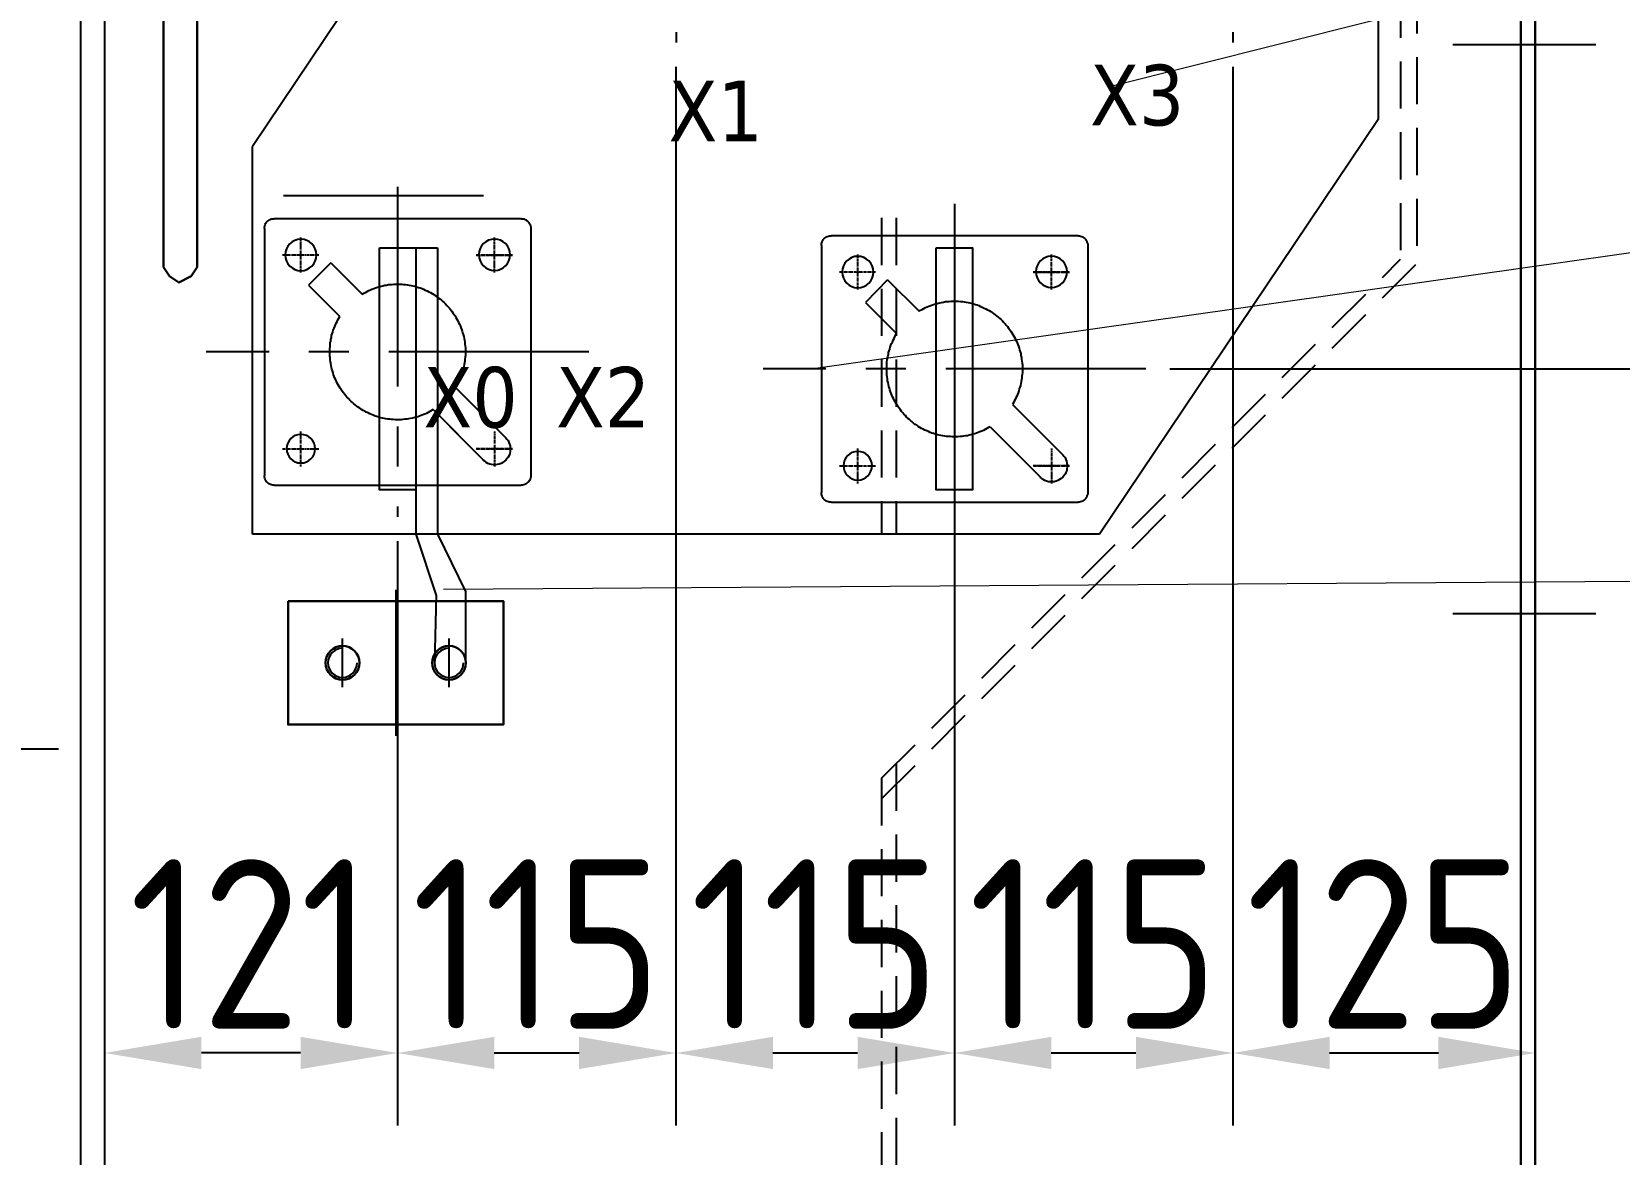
# Model space of a CAD drawing. Header units: millimetres. Extents: x 116956 to 138384, y -169944 to -162492.
# Drawn here: x 119063 to 119719, y -166630 to -166166 of the extents above; entities that cross this region are included whole.
import ezdxf

# ---------------------------------------------------------------- set-up
doc = ezdxf.new("R2010")
doc.units = ezdxf.units.MM
doc.header["$LTSCALE"] = 13
doc.linetypes.add('CENTERX2', pattern=[101.6, 63.5, -12.7, 12.7, -12.7])
doc.linetypes.add('DASHED', pattern=[0.75, 0.5, -0.25])
for name, color, linetype in [('1', 4, 'Continuous'), ('2细线层', 4, 'Continuous'), ('4虚线层', 6, 'DASHED'), ('粗实线', 4, 'Continuous')]:
    doc.layers.add(name, color=color, linetype=linetype)
doc.layers.add('标注、文本', color=3, linetype='Continuous', lineweight=25)
doc.layers.add('铁心', color=3, linetype='Continuous', lineweight=0)
doc.styles.get("Standard").update_dxf_attribs({"font": 'gbenor.shx', "bigfont": 'gbcbig.shx'})
doc.styles.add('Tahoma$001', font='tahoma.ttf', dxfattribs={"height": 2.159784})
doc.dimstyles.new('1-15', dxfattribs={"dimscale": 20, "dimtxt": 3.5, "dimasz": 2, "dimexe": 1.5, "dimexo": 0.5, "dimgap": 0.5, "dimtad": 1, "dimtoh": 1, "dimdec": 1, "dimdsep": 46, "dimtxsty": 'Standard', "dimcen": 2.5, "dimclrd": 3, "dimclre": 3, "dimclrt": 3, "dimadec": 0, "dimazin": 2, "dimtfac": 1, "dimtdec": 1, "dimtmove": 0, "dimatfit": 2, "dimfxl": 1, "dimarcsym": 0})

# ---------------------------------------------------------------- blocks, each defined once
blk = doc.blocks.new('A$C5EF15113')
at = {"layer": '1', "color": 1, "linetype": 'CENTERX2', "lineweight": -3, "ltscale": 0.1}
for p, q in [((79.01, 136.41), (79.01, 0)), ((0, 68.21), (158.03, 68.21))]:
    blk.add_line(p, q, dxfattribs=at)
at = {"layer": '2细线层'}
for points in [[(27.95, 123.16), (27.37, 123.16), (26.88, 123.07), (26.39, 122.87), (25.91, 122.68), (25.52, 122.38), (25.13, 121.99), (24.74, 121.6), (24.45, 121.21), (24.25, 120.73), (24.06, 120.24), (23.96, 119.75), (23.96, 119.17)], [(23.96, 119.17), (23.96, 17.15)], [(27.95, 123.16), (129.98, 123.16)], [(133.97, 119.17), (133.97, 119.75), (133.87, 120.24), (133.68, 120.73), (133.48, 121.21), (133.19, 121.6), (132.8, 121.99), (132.41, 122.38), (132.02, 122.68), (131.53, 122.87), (131.05, 123.07), (130.56, 123.16), (129.98, 123.16)], [(133.97, 119.17), (133.97, 17.15)], [(38.96, 114.59), (38.96, 115.46)], [(38.96, 114.59), (38.96, 115.46)], [(38.96, 114.1), (38.96, 114.3)], [(38.96, 114.1), (38.96, 114.3)], [(38.96, 112.64), (38.96, 113.81)], [(38.96, 112.64), (38.96, 113.81)], [(38.96, 112.05), (38.96, 112.35)], [(38.96, 112.05), (38.96, 112.35)], [(38.96, 110.59), (38.96, 111.86)], [(38.96, 110.59), (38.96, 111.86)], [(118.96, 114.59), (118.96, 115.46)], [(118.96, 114.1), (118.96, 114.3)], [(118.96, 112.54), (118.96, 113.81)], [(118.96, 112.05), (118.96, 112.35)], [(118.96, 110.59), (118.96, 111.86)], [(32.53, 108.16), (31.46, 108.16)], [(31.56, 108.16), (32.63, 108.16)], [(33.02, 108.16), (32.73, 108.16)], [(32.83, 108.16), (33.12, 108.16)], [(34.48, 108.16), (33.22, 108.16)], [(33.31, 108.16), (34.58, 108.16)], [(34.97, 108.16), (34.77, 108.16)], [(34.87, 108.16), (35.07, 108.16)], [(36.53, 108.16), (35.26, 108.16)], [(35.36, 108.16), (36.63, 108.16)], [(37.02, 108.16), (36.72, 108.16)], [(36.82, 108.16), (37.11, 108.16)], [(37.31, 108.16), (38.58, 108.16)], [(38.48, 108.16), (37.31, 108.16)], [(38.96, 108.16), (38.77, 108.16)], [(38.87, 108.16), (39.06, 108.16)], [(38.96, 110.11), (38.96, 110.3)], [(38.96, 110.11), (38.96, 110.3)], [(38.96, 108.55), (38.96, 109.81)], [(38.96, 108.55), (38.96, 109.81)], [(38.96, 108.06), (38.96, 108.35)], [(38.96, 108.06), (38.96, 108.35)], [(38.96, 106.6), (38.96, 107.86)], [(38.96, 106.6), (38.96, 107.86)], [(38.96, 106.11), (38.96, 106.31)], [(38.96, 106.11), (38.96, 106.31)], [(38.96, 104.55), (38.96, 105.82)], [(38.96, 104.55), (38.96, 105.82)], [(40.52, 108.16), (39.26, 108.16)], [(39.35, 108.16), (40.62, 108.16)], [(41.01, 108.16), (40.72, 108.16)], [(40.82, 108.16), (41.11, 108.16)], [(42.47, 108.16), (41.3, 108.16)], [(41.4, 108.16), (42.57, 108.16)], [(43.06, 108.16), (42.77, 108.16)], [(42.86, 108.16), (43.15, 108.16)], [(44.52, 108.16), (43.25, 108.16)], [(43.35, 108.16), (44.62, 108.16)], [(44.81, 108.16), (45.1, 108.16)], [(45.01, 108.16), (44.81, 108.16)], [(46.37, 108.16), (45.3, 108.16)], [(45.4, 108.16), (46.47, 108.16)], [(106.59, 104.94), (93.63, 91.98)], [(106.59, 104.94), (115.75, 95.68)], [(111.56, 108.16), (112.63, 108.16)], [(112.92, 108.16), (113.12, 108.16)], [(113.41, 108.16), (114.68, 108.16)], [(114.87, 108.16), (115.16, 108.16)], [(115.46, 108.16), (116.63, 108.16)], [(116.92, 108.16), (117.21, 108.16)], [(117.41, 108.16), (118.67, 108.16)], [(118.96, 110.11), (118.96, 110.3)], [(118.96, 108.55), (118.96, 109.81)], [(118.96, 108.06), (118.96, 108.35)], [(118.96, 108.16), (119.16, 108.16)], [(118.96, 106.6), (118.96, 107.86)], [(118.96, 106.11), (118.96, 106.31)], [(118.96, 104.55), (118.96, 105.82)], [(119.45, 108.16), (120.62, 108.16)], [(120.91, 108.16), (121.21, 108.16)], [(121.4, 108.16), (122.67, 108.16)], [(122.96, 108.16), (123.15, 108.16)], [(123.45, 108.16), (124.71, 108.16)], [(124.91, 108.16), (125.2, 108.16)], [(125.4, 108.16), (126.47, 108.16)], [(38.96, 104.06), (38.96, 104.36)], [(38.96, 104.06), (38.96, 104.36)], [(38.96, 102.6), (38.96, 103.87)], [(38.96, 102.6), (38.96, 103.87)], [(38.96, 102.12), (38.96, 102.31)], [(38.96, 102.12), (38.96, 102.31)], [(38.96, 100.95), (38.96, 101.82)], [(38.96, 100.95), (38.96, 101.82)], [(118.96, 104.06), (118.96, 104.36)], [(118.96, 102.6), (118.96, 103.77)], [(118.96, 102.02), (118.96, 102.31)], [(118.96, 100.95), (118.96, 101.82)], [(93.63, 91.98), (92.95, 92.47), (92.27, 92.76), (91.58, 93.15), (90.9, 93.54), (90.22, 93.83), (89.54, 94.12), (88.76, 94.42), (88.08, 94.71), (87.3, 94.9), (86.52, 95.1), (85.74, 95.39), (85.06, 95.49), (84.28, 95.68), (83.5, 95.78), (82.72, 95.98), (81.94, 96.07), (81.16, 96.07), (80.38, 96.17), (79.6, 96.17), (78.82, 96.17), (78.04, 96.17), (77.26, 96.17), (76.48, 96.07), (75.7, 95.98), (74.92, 95.88), (74.14, 95.78), (73.36, 95.59), (72.68, 95.49), (71.9, 95.29), (71.12, 95.1), (70.34, 94.81), (69.66, 94.61), (68.88, 94.32), (68.2, 94.03), (67.52, 93.74), (66.74, 93.35), (66.05, 93.05), (65.37, 92.66), (64.69, 92.27), (64.01, 91.88), (63.42, 91.49), (62.74, 91.01), (62.16, 90.52), (61.47, 90.03), (60.89, 89.55), (60.3, 89.06), (59.72, 88.57), (59.14, 87.99), (58.65, 87.4), (58.06, 86.82), (57.58, 86.23), (57.09, 85.65), (56.6, 85.06), (56.11, 84.38), (55.72, 83.8), (55.24, 83.11), (54.85, 82.43), (54.46, 81.75), (54.07, 81.07), (53.78, 80.39), (53.39, 79.7), (53.09, 79.02), (52.8, 78.24), (52.51, 77.56), (52.31, 76.78), (52.12, 76), (51.83, 75.32), (51.63, 74.54), (51.53, 73.76), (51.34, 72.98), (51.24, 72.2), (51.15, 71.42), (51.05, 70.64), (50.95, 69.86), (50.95, 69.08), (50.95, 68.3), (50.95, 67.52), (50.95, 66.74), (51.05, 65.96), (51.15, 65.18), (51.15, 64.41), (51.34, 63.72), (51.44, 62.94), (51.63, 62.16), (51.73, 61.38), (52.02, 60.6), (52.22, 59.92), (52.41, 59.14), (52.7, 58.36), (53, 57.68), (53.29, 57), (53.58, 56.22), (53.97, 55.54), (54.26, 54.86), (54.65, 54.17), (55.04, 53.49)], [(115.75, 95.68), (102.89, 82.82)], [(64.3, 44.33), (64.98, 43.94), (65.66, 43.55), (66.35, 43.16), (67.03, 42.77), (67.71, 42.48), (68.49, 42.19), (69.17, 41.9), (69.95, 41.6), (70.63, 41.41), (71.41, 41.21), (72.19, 41.02), (72.87, 40.82), (73.65, 40.63), (74.43, 40.53), (75.21, 40.43), (75.99, 40.34), (76.77, 40.24), (77.55, 40.14), (78.33, 40.14), (79.11, 40.14), (79.89, 40.14), (80.67, 40.24), (81.45, 40.24), (82.23, 40.34), (83.01, 40.43), (83.79, 40.53), (84.57, 40.73), (85.25, 40.82), (86.03, 41.02), (86.81, 41.21), (87.59, 41.51), (88.27, 41.7), (89.05, 41.99), (89.73, 42.29), (90.41, 42.58), (91.19, 42.97), (91.88, 43.26), (92.56, 43.65), (93.24, 44.04), (93.92, 44.43), (94.51, 44.92), (95.19, 45.31), (95.87, 45.79), (96.46, 46.28), (97.04, 46.77), (97.63, 47.26), (98.21, 47.74), (98.79, 48.33), (99.28, 48.91), (99.87, 49.5), (100.35, 50.08), (100.84, 50.67), (101.33, 51.25), (101.82, 51.93), (102.2, 52.52), (102.69, 53.2), (103.08, 53.88), (103.47, 54.56), (103.86, 55.25), (104.15, 55.93), (104.54, 56.61), (104.84, 57.39), (105.13, 58.07), (105.42, 58.75), (105.62, 59.53), (105.81, 60.31), (106.1, 60.99), (106.3, 61.77), (106.39, 62.55), (106.59, 63.33), (106.69, 64.11), (106.78, 64.89), (106.88, 65.67), (106.98, 66.45), (106.98, 67.23), (106.98, 68.01), (106.98, 68.79), (106.98, 69.57), (106.88, 70.35), (106.88, 71.13), (106.78, 71.91), (106.59, 72.59), (106.49, 73.37), (106.3, 74.15), (106.2, 74.93), (106.01, 75.71), (105.71, 76.39), (105.52, 77.17), (105.23, 77.95), (104.93, 78.63), (104.64, 79.31), (104.35, 80.09), (103.96, 80.78), (103.67, 81.46), (103.28, 82.14), (102.89, 82.82)], [(55.04, 53.49), (34.29, 32.74)], [(48.32, 46.77), (44.81, 43.26)], [(64.3, 44.33), (43.45, 23.48)], [(38.96, 35.37), (38.96, 34.49)], [(38.96, 35.37), (38.96, 34.49)], [(38.96, 34.2), (38.96, 34)], [(38.96, 34.2), (38.96, 34)], [(38.96, 33.71), (38.96, 32.44)], [(38.96, 33.71), (38.96, 32.44)], [(57.48, 37.51), (52.02, 32.05)], [(118.96, 34.49), (118.96, 35.37)], [(118.96, 34), (118.96, 34.2)], [(118.96, 32.44), (118.96, 33.71)], [(32.53, 28.16), (31.46, 28.16)], [(31.56, 28.16), (32.63, 28.16)], [(34.29, 32.74), (33.8, 32.15), (33.31, 31.57), (33.02, 30.79), (32.73, 30.11), (32.53, 29.33), (32.44, 28.55), (32.44, 27.77), (32.53, 26.99), (32.63, 26.21), (32.92, 25.43), (33.31, 24.75), (33.8, 24.06), (34.29, 23.48), (34.87, 22.99), (35.55, 22.5), (36.24, 22.12), (37.02, 21.82), (37.8, 21.63), (38.58, 21.53), (39.35, 21.53), (40.13, 21.63), (40.91, 21.82), (41.69, 22.12), (42.38, 22.5), (42.96, 22.99), (43.64, 23.48)], [(33.02, 28.16), (32.73, 28.16)], [(32.83, 28.16), (33.12, 28.16)], [(34.48, 28.16), (33.22, 28.16)], [(33.31, 28.16), (34.58, 28.16)], [(34.97, 28.16), (34.77, 28.16)], [(34.87, 28.16), (35.07, 28.16)], [(36.53, 28.16), (35.26, 28.16)], [(35.36, 28.16), (36.63, 28.16)], [(37.02, 28.16), (36.72, 28.16)], [(36.82, 28.16), (37.11, 28.16)], [(37.31, 28.16), (38.58, 28.16)], [(38.48, 28.16), (37.31, 28.16)], [(38.96, 28.16), (38.77, 28.16)], [(38.87, 28.16), (39.06, 28.16)], [(38.96, 32.25), (38.96, 31.96)], [(38.96, 32.25), (38.96, 31.96)], [(38.96, 31.76), (38.96, 30.5)], [(38.96, 31.76), (38.96, 30.5)], [(38.96, 30.2), (38.96, 30.01)], [(38.96, 30.2), (38.96, 30.01)], [(38.96, 29.72), (38.96, 28.45)], [(38.96, 29.72), (38.96, 28.45)], [(38.96, 28.25), (38.96, 27.96)], [(38.96, 28.25), (38.96, 27.96)], [(38.96, 28.16), (39.06, 28.06)], [(38.96, 27.77), (38.96, 26.5)], [(38.96, 27.77), (38.96, 26.5)], [(40.52, 28.16), (39.26, 28.16)], [(39.35, 28.16), (40.62, 28.16)], [(41.01, 28.16), (40.72, 28.16)], [(40.82, 28.16), (41.11, 28.16)], [(42.47, 28.16), (41.3, 28.16)], [(41.4, 28.16), (42.57, 28.16)], [(43.06, 28.16), (42.77, 28.16)], [(42.86, 28.16), (43.15, 28.16)], [(44.52, 28.16), (43.25, 28.16)], [(43.35, 28.16), (44.62, 28.16)], [(44.81, 28.16), (45.1, 28.16)], [(45.01, 28.16), (44.81, 28.16)], [(46.37, 28.16), (45.3, 28.16)], [(45.4, 28.16), (46.47, 28.16)], [(111.56, 28.06), (112.63, 28.06)], [(112.92, 28.06), (113.12, 28.06)], [(113.41, 28.06), (114.68, 28.06)], [(114.87, 28.06), (115.16, 28.06)], [(115.46, 28.06), (116.63, 28.06)], [(116.92, 28.06), (117.21, 28.06)], [(117.41, 28.06), (118.67, 28.06)], [(118.96, 31.96), (118.96, 32.25)], [(118.96, 30.5), (118.96, 31.76)], [(118.96, 30.01), (118.96, 30.2)], [(118.96, 28.45), (118.96, 29.72)], [(118.96, 27.96), (118.96, 28.25)], [(118.96, 28.06), (119.16, 28.06)], [(118.96, 26.5), (118.96, 27.77)], [(119.45, 28.06), (120.62, 28.06)], [(120.91, 28.06), (121.21, 28.06)], [(121.4, 28.06), (122.67, 28.06)], [(122.96, 28.06), (123.15, 28.06)], [(123.45, 28.06), (124.71, 28.06)], [(124.91, 28.06), (125.2, 28.06)], [(125.4, 28.06), (126.47, 28.06)], [(38.96, 26.21), (38.96, 26.01)], [(38.96, 26.21), (38.96, 26.01)], [(38.96, 25.72), (38.96, 24.45)], [(38.96, 25.72), (38.96, 24.45)], [(38.96, 24.26), (38.96, 23.97)], [(38.96, 24.26), (38.96, 23.97)], [(38.96, 23.77), (38.96, 22.5)], [(38.96, 23.77), (38.96, 22.5)], [(38.96, 22.21), (38.96, 22.02)], [(38.96, 22.21), (38.96, 22.02)], [(38.96, 21.73), (38.96, 20.85)], [(38.96, 21.73), (38.96, 20.85)], [(118.96, 26.01), (118.96, 26.21)], [(118.96, 24.45), (118.96, 25.72)], [(118.96, 23.97), (118.96, 24.26)], [(118.96, 22.5), (118.96, 23.77)], [(118.96, 22.02), (118.96, 22.21)], [(118.96, 20.85), (118.96, 21.73)], [(23.96, 17.15), (23.96, 16.56), (24.06, 16.07), (24.25, 15.59), (24.45, 15.1), (24.74, 14.71), (25.13, 14.32), (25.52, 13.93), (25.91, 13.64), (26.39, 13.44), (26.88, 13.25), (27.37, 13.15), (27.95, 13.15)], [(129.98, 13.15), (27.95, 13.15)], [(129.98, 13.15), (130.56, 13.15), (131.05, 13.25), (131.53, 13.44), (132.02, 13.64), (132.41, 13.93), (132.8, 14.32), (133.19, 14.71), (133.48, 15.1), (133.68, 15.59), (133.87, 16.07), (133.97, 16.56), (133.97, 17.15)]]:
    blk.add_lwpolyline(points, dxfattribs=at)
for centre, radius in [((38.92, 108.3), 6.48), ((118.92, 108.21), 6.48), ((118.92, 28.21), 5.9)]:
    blk.add_circle(centre, radius, dxfattribs=at)
blk = doc.blocks.new('*D1143')
at = {"layer": 'Defpoints', "color": 0, "transparency": 16777216}
for p in [(119092.94, -166366.54), (119213.94, -166366.54), (119092.94, -166587.89)]:
    blk.add_point(p, dxfattribs=at)
at = {"layer": '标注、文本', "color": 3, "lineweight": -2, "transparency": 16777216}
for p, q in [((119092.94, -166376.54), (119092.94, -166617.89)), ((119213.94, -166376.54), (119213.94, -166617.89)), ((119173.94, -166587.89), (119132.94, -166587.89))]:
    blk.add_line(p, q, dxfattribs=at)
at = {"layer": '标注、文本', "color": 3, "transparency": 16777216}
for points in [[(119132.94, -166581.22), (119132.94, -166594.55), (119092.94, -166587.89)], [(119173.94, -166581.22), (119173.94, -166594.55), (119213.94, -166587.89)]]:
    blk.add_solid(points, dxfattribs=at)
at = {"layer": '标注、文本', "color": 3, "transparency": 16777216, "insert": (119153.44, -166542.89), "char_height": 70, "attachment_point": 5}
blk.add_mtext('121', dxfattribs=at)
blk = doc.blocks.new('*D1144')
at = {"layer": 'Defpoints', "color": 0, "transparency": 16777216}
for p in [(119328.99, -166170.58), (119213.94, -166366.54), (119328.99, -166587.89)]:
    blk.add_point(p, dxfattribs=at)
at = {"layer": '标注、文本', "color": 3, "lineweight": -2, "transparency": 16777216}
for p, q in [((119328.99, -166180.58), (119328.99, -166617.89)), ((119213.94, -166376.54), (119213.94, -166617.89)), ((119253.94, -166587.89), (119288.99, -166587.89))]:
    blk.add_line(p, q, dxfattribs=at)
at = {"layer": '标注、文本', "color": 3, "transparency": 16777216}
for points in [[(119253.94, -166581.22), (119253.94, -166594.55), (119213.94, -166587.89)], [(119288.99, -166581.22), (119288.99, -166594.55), (119328.99, -166587.89)]]:
    blk.add_solid(points, dxfattribs=at)
at = {"layer": '标注、文本', "color": 3, "transparency": 16777216, "insert": (119271.47, -166542.89), "char_height": 70, "attachment_point": 5}
blk.add_mtext('115', dxfattribs=at)
blk = doc.blocks.new('*D1145')
at = {"layer": 'Defpoints', "color": 0, "transparency": 16777216}
for p in [(119328.99, -166170.58), (119443.99, -166237.17), (119443.99, -166587.89)]:
    blk.add_point(p, dxfattribs=at)
at = {"layer": '标注、文本', "color": 3, "lineweight": -2, "transparency": 16777216}
for p, q in [((119328.99, -166180.58), (119328.99, -166617.89)), ((119443.99, -166247.17), (119443.99, -166617.89)), ((119368.99, -166587.89), (119403.99, -166587.89))]:
    blk.add_line(p, q, dxfattribs=at)
at = {"layer": '标注、文本', "color": 3, "transparency": 16777216}
for points in [[(119368.99, -166581.22), (119368.99, -166594.55), (119328.99, -166587.89)], [(119403.99, -166581.22), (119403.99, -166594.55), (119443.99, -166587.89)]]:
    blk.add_solid(points, dxfattribs=at)
at = {"layer": '标注、文本', "color": 3, "transparency": 16777216, "insert": (119386.49, -166542.89), "char_height": 70, "attachment_point": 5}
blk.add_mtext('115', dxfattribs=at)
blk = doc.blocks.new('*D1146')
at = {"layer": 'Defpoints', "color": 0, "transparency": 16777216}
for p in [(119558.99, -166170.58), (119443.99, -166237.17), (119558.99, -166587.89)]:
    blk.add_point(p, dxfattribs=at)
at = {"layer": '标注、文本', "color": 3, "lineweight": -2, "transparency": 16777216}
for p, q in [((119558.99, -166180.58), (119558.99, -166617.89)), ((119443.99, -166247.17), (119443.99, -166617.89)), ((119483.99, -166587.89), (119518.99, -166587.89))]:
    blk.add_line(p, q, dxfattribs=at)
at = {"layer": '标注、文本', "color": 3, "transparency": 16777216}
for points in [[(119483.99, -166581.22), (119483.99, -166594.55), (119443.99, -166587.89)], [(119518.99, -166581.22), (119518.99, -166594.55), (119558.99, -166587.89)]]:
    blk.add_solid(points, dxfattribs=at)
at = {"layer": '标注、文本', "color": 3, "transparency": 16777216, "insert": (119501.49, -166542.89), "char_height": 70, "attachment_point": 5}
blk.add_mtext('115', dxfattribs=at)
blk = doc.blocks.new('*D1147')
at = {"layer": 'Defpoints', "color": 0, "transparency": 16777216}
for p in [(119558.99, -166170.58), (119683.94, -166170.58), (119683.94, -166587.89)]:
    blk.add_point(p, dxfattribs=at)
at = {"layer": '标注、文本', "color": 3, "lineweight": -2, "transparency": 16777216}
for p, q in [((119558.99, -166180.58), (119558.99, -166617.89)), ((119683.94, -166180.58), (119683.94, -166617.89)), ((119598.99, -166587.89), (119643.94, -166587.89))]:
    blk.add_line(p, q, dxfattribs=at)
at = {"layer": '标注、文本', "color": 3, "transparency": 16777216}
for points in [[(119598.99, -166581.22), (119598.99, -166594.55), (119558.99, -166587.89)], [(119643.94, -166581.22), (119643.94, -166594.55), (119683.94, -166587.89)]]:
    blk.add_solid(points, dxfattribs=at)
at = {"layer": '标注、文本', "color": 3, "transparency": 16777216, "insert": (119621.47, -166542.89), "char_height": 70, "attachment_point": 5}
blk.add_mtext('125', dxfattribs=at)
blk = doc.blocks.new('*D1128')
at = {"layer": 'Defpoints', "color": 0, "transparency": 16777216}
for p in [(119523, -166305.37), (119523, -167087.33), (119828.47, -167087.33)]:
    blk.add_point(p, dxfattribs=at)
at = {"layer": '标注、文本', "color": 3, "lineweight": -2, "transparency": 16777216}
for p, q in [((119533, -166305.37), (119858.47, -166305.37)), ((119828.47, -166345.37), (119828.47, -167047.33)), ((119533, -167087.33), (119858.47, -167087.33))]:
    blk.add_line(p, q, dxfattribs=at)
at = {"layer": '标注、文本', "color": 3, "transparency": 16777216}
for points in [[(119821.81, -166345.37), (119835.14, -166345.37), (119828.47, -166305.37)], [(119821.81, -167047.33), (119835.14, -167047.33), (119828.47, -167087.33)]]:
    blk.add_solid(points, dxfattribs=at)
at = {"layer": '标注、文本', "color": 3, "transparency": 16777216, "insert": (119783.47, -166696.35), "char_height": 70, "attachment_point": 5, "rotation": 90}
blk.add_mtext('782', dxfattribs=at)
blk = doc.blocks.new('*D1129')
at = {"layer": 'Defpoints', "color": 0, "transparency": 16777216}
for p in [(119523, -166102.37), (119828.47, -166102.37), (119523, -166305.37)]:
    blk.add_point(p, dxfattribs=at)
at = {"layer": '标注、文本', "color": 3, "lineweight": -2, "transparency": 16777216}
for p, q in [((119533, -166102.37), (119858.47, -166102.37)), ((119828.47, -166265.37), (119828.47, -166142.37)), ((119533, -166305.37), (119858.47, -166305.37))]:
    blk.add_line(p, q, dxfattribs=at)
at = {"layer": '标注、文本', "color": 3, "transparency": 16777216}
for points in [[(119821.81, -166142.37), (119835.14, -166142.37), (119828.47, -166102.37)], [(119821.81, -166265.37), (119835.14, -166265.37), (119828.47, -166305.37)]]:
    blk.add_solid(points, dxfattribs=at)
at = {"layer": '标注、文本', "color": 3, "transparency": 16777216, "insert": (119783.47, -166203.87), "char_height": 70, "attachment_point": 5, "rotation": 90}
blk.add_mtext('203', dxfattribs=at)
blk = doc.blocks.new('*D1399')
at = {"layer": 'Defpoints', "color": 0, "transparency": 16777216}
for p in [(118993.94, -166155.42), (118908.94, -166237.53), (118993.94, -166462.24)]:
    blk.add_point(p, dxfattribs=at)
at = {"layer": '标注、文本', "color": 3, "lineweight": -2, "transparency": 16777216}
for p, q in [((118993.94, -166165.42), (118993.94, -166492.24)), ((118908.94, -166247.53), (118908.94, -166492.24)), ((118868.94, -166462.24), (118828.94, -166462.24)), ((118908.94, -166462.24), (118993.94, -166462.24)), ((119033.94, -166462.24), (119073.94, -166462.24))]:
    blk.add_line(p, q, dxfattribs=at)
at = {"layer": '标注、文本', "color": 3, "transparency": 16777216}
for points in [[(118868.94, -166455.57), (118868.94, -166468.9), (118908.94, -166462.24)], [(119033.94, -166455.57), (119033.94, -166468.9), (118993.94, -166462.24)]]:
    blk.add_solid(points, dxfattribs=at)
at = {"layer": '标注、文本', "color": 3, "transparency": 16777216, "insert": (118951.44, -166427.24), "char_height": 50, "attachment_point": 5}
blk.add_mtext('85', dxfattribs=at)
blk = doc.blocks.new('2556')
at = {"layer": '1', "color": 1, "linetype": 'CENTERX2', "lineweight": -3, "ltscale": 0.1}
for p, q in [((57895.69, -155396.43), (57895.69, -155671.43)), ((57815.83, -155455.09), (57975.54, -155455.09))]:
    blk.add_line(p, q, dxfattribs=at)
at = {"layer": '标注、文本'}
for p, q in [((57863.59, -155455.09), (57863.59, -155625.09)), ((57927.78, -155455.09), (57927.78, -155625.09)), ((57863.59, -155625.09), (57927.78, -155625.09)), ((57868.94, -155625.09), (57868.94, -155649.21)), ((57922.43, -155625.09), (57922.43, -155649.21)), ((57868.94, -155649.21), (57922.43, -155649.21)), ((57868.94, -155649.21), (57878.06, -155671.43)), ((57922.43, -155649.21), (57913.31, -155671.43)), ((57878.06, -155671.43), (57913.31, -155671.43))]:
    blk.add_line(p, q, dxfattribs=at)
for radius in [45.57, 32.09, 13.21]:
    blk.add_circle((57895.69, -155455.09), radius, dxfattribs=at)

msp = doc.modelspace()

# ---------------------------------------------------------------- linework, layer by layer
at = {"layer": '1', "color": 1, "linetype": 'CENTERX2', "lineweight": -3, "ltscale": 0.1}
for p, q in [((119708.942, -166171.532), (119649.942, -166171.532)), ((119166.906, -166233.772), (119259.552, -166233.772)), ((119213.229, -166396.635), (119213.229, -166456.91)), ((119708.942, -166406.532), (119649.942, -166406.532)), ((119191.229, -166436.78), (119191.229, -166416.764)), ((119235.229, -166436.78), (119235.229, -166416.764))]:
    msp.add_line(p, q, dxfattribs=at)
at = {"layer": '4虚线层', "ltscale": 3}
for p, q in [((119628.298, -166061.368), (119628.298, -166260.055)), ((119634.991, -166059.575), (119634.991, -166261.848)), ((119413.942, -166243.006), (119413.942, -166373.58)), ((119419.942, -166243.006), (119419.942, -166373.58)), ((119413.942, -166474.411), (119628.298, -166260.055)), ((119413.942, -166482.897), (119634.991, -166261.848)), ((119419.942, -166468.411), (119419.942, -166981.332)), ((119413.942, -166474.411), (119413.942, -166981.332))]:
    msp.add_line(p, q, dxfattribs=at)
at = {"layer": '标注、文本'}
for p, q in [((119082.942, -165373.305), (119082.942, -166981.332)), ((119092.942, -165373.305), (119092.942, -166981.332)), ((119268.991, -166042.375), (119153.991, -166213.58)), ((119618.991, -166042.375), (119618.991, -166202.375)), ((119618.991, -166202.375), (119503.991, -166373.58)), ((119153.991, -166373.58), (119153.991, -166213.58)), ((119221.491, -166255.375), (119230.453, -166255.375)), ((119230.453, -166255.375), (119230.453, -166373.58)), ((119221.491, -166355.375), (119221.491, -166373.58)), ((119503.991, -166373.58), (119153.991, -166373.58)), ((119221.491, -166373.58), (119229.877, -166398.985)), ((119230.453, -166373.58), (119242.01, -166397.289)), ((119229.877, -166398.985), (119229.229, -166426.772)), ((119242.01, -166397.289), (119242.01, -166428.509))]:
    msp.add_line(p, q, dxfattribs=at)
at = {"layer": '标注、文本', "color": 4, "lineweight": 30}
for points in [[(119131.202, -166263.299), (119131.202, -166108.359), (119128.662, -166104.549), (119123.582, -166102.009), (119119.772, -166104.549), (119117.232, -166108.359), (119119.772, -166113.439), (119123.582, -166115.979), (119128.662, -166113.439), (119131.202, -166108.359)], [(119117.232, -166108.359), (119117.232, -166263.299)], [(119117.232, -166263.299), (119119.772, -166267.109), (119123.582, -166269.649), (119128.662, -166267.109), (119131.202, -166263.299)]]:
    msp.add_lwpolyline(points, dxfattribs=at)
msp.add_lwpolyline([(119168.729, -166401.272), (119257.729, -166401.272), (119257.729, -166452.272), (119168.729, -166452.272)], close=True, dxfattribs=at)
for centre in [(119191.229, -166426.772), (119235.229, -166426.772)]:
    msp.add_circle(centre, 7, dxfattribs=at)
at = {"layer": '标注、文本'}
for centre in [(119191.229, -166426.772), (119235.229, -166426.772)]:
    msp.add_arc(centre, 6, 90, 0, dxfattribs=at)
at = {"layer": '粗实线', "lineweight": 30}
for p, q in [((119677.942, -166981.332), (119677.942, -165337.305)), ((119683.942, -166987.332), (119683.942, -165337.305))]:
    msp.add_line(p, q, dxfattribs=at)
at = {"layer": '粗实线'}
for points in [[(119206.491, -166255.375), (119221.491, -166255.375), (119221.491, -166355.375), (119206.491, -166355.375)], [(119436.491, -166255.375), (119451.491, -166255.375), (119451.491, -166355.375), (119436.491, -166355.375)]]:
    msp.add_lwpolyline(points, close=True, dxfattribs=at)
at = {"layer": '铁心'}
for points in [[(119507.477, -166188.895), (119935.949, -166081.276), (119935.949, -166081.276)], [(119384.645, -166305.375), (119932.195, -166227.774), (119932.195, -166227.774)], [(119233.013, -166396.281), (119929.745, -166391.675), (119929.745, -166391.675)]]:
    msp.add_lwpolyline(points, dxfattribs=at)

# ---------------------------------------------------------------- block references
at = {"layer": '标注、文本', "rotation": 10}
msp.add_blockref('2556', (34983.329, -23032.635), dxfattribs=at)
at = {"layer": '标注、文本', "xscale": -1}
for p in [(119408.004, -166170.58), (119638.004, -166170.58), (119292.955, -166366.537), (119523.004, -166373.58)]:
    msp.add_blockref('A$C5EF15113', p, dxfattribs=at)

# ---------------------------------------------------------------- texts
at = {"layer": '标注、文本', "style": 'Tahoma$001'}
for s, p in [('X3', (119499.993, -166204.785)), ('X1', (119325.897, -166211.362)), ('X0', (119224.653, -166329.563)), ('X2', (119279.408, -166329.574))]:
    msp.add_text(s, height=25, dxfattribs=at).set_placement(p)

# ---------------------------------------------------------------- dimensions: what is measured, and where the dimension line sits
at = {"layer": '标注、文本'}
for base, p2, picture, middle in [((119828.472, -166102.375), (119523.004, -166102.375), '*D1129', (119783.472, -166203.875)), ((119828.472, -167087.332), (119523.004, -167087.332), '*D1128', (119783.472, -166696.353))]:
    dim = msp.add_linear_dim(base=base, p1=(119523.004, -166305.375), p2=p2, angle=90, dimstyle='1-15', dxfattribs=at)
    dim.commit()
    dim.dimension.update_dxf_attribs({"geometry": picture, "text_midpoint": middle})
dim = msp.add_linear_dim(base=(118993.942, -166462.235), p1=(118908.942, -166237.529), p2=(118993.942, -166155.423), dimstyle='1-15', override={"dimtxt": 2.5}, dxfattribs=at)
dim.commit()
dim.dimension.update_dxf_attribs({"geometry": '*D1399', "text_midpoint": (118951.442, -166462.235), "dimtype": 160})
for base, p1, p2, picture, middle in [((119328.991, -166587.888), (119213.942, -166366.537), (119328.991, -166170.58), '*D1144', (119271.466, -166542.888)), ((119443.991, -166587.888), (119328.991, -166170.58), (119443.991, -166237.169), '*D1145', (119386.491, -166542.888)), ((119558.991, -166587.888), (119443.991, -166237.169), (119558.991, -166170.58), '*D1146', (119501.491, -166542.888)), ((119683.942, -166587.888), (119558.991, -166170.58), (119683.942, -166170.58), '*D1147', (119621.466, -166542.888)), ((119092.942, -166587.888), (119213.942, -166366.537), (119092.942, -166366.537), '*D1143', (119153.442, -166542.888))]:
    dim = msp.add_linear_dim(base=base, p1=p1, p2=p2, dimstyle='1-15', dxfattribs=at)
    dim.commit()
    dim.dimension.update_dxf_attribs({"geometry": picture, "text_midpoint": middle})

doc.saveas('drawing.dxf')
